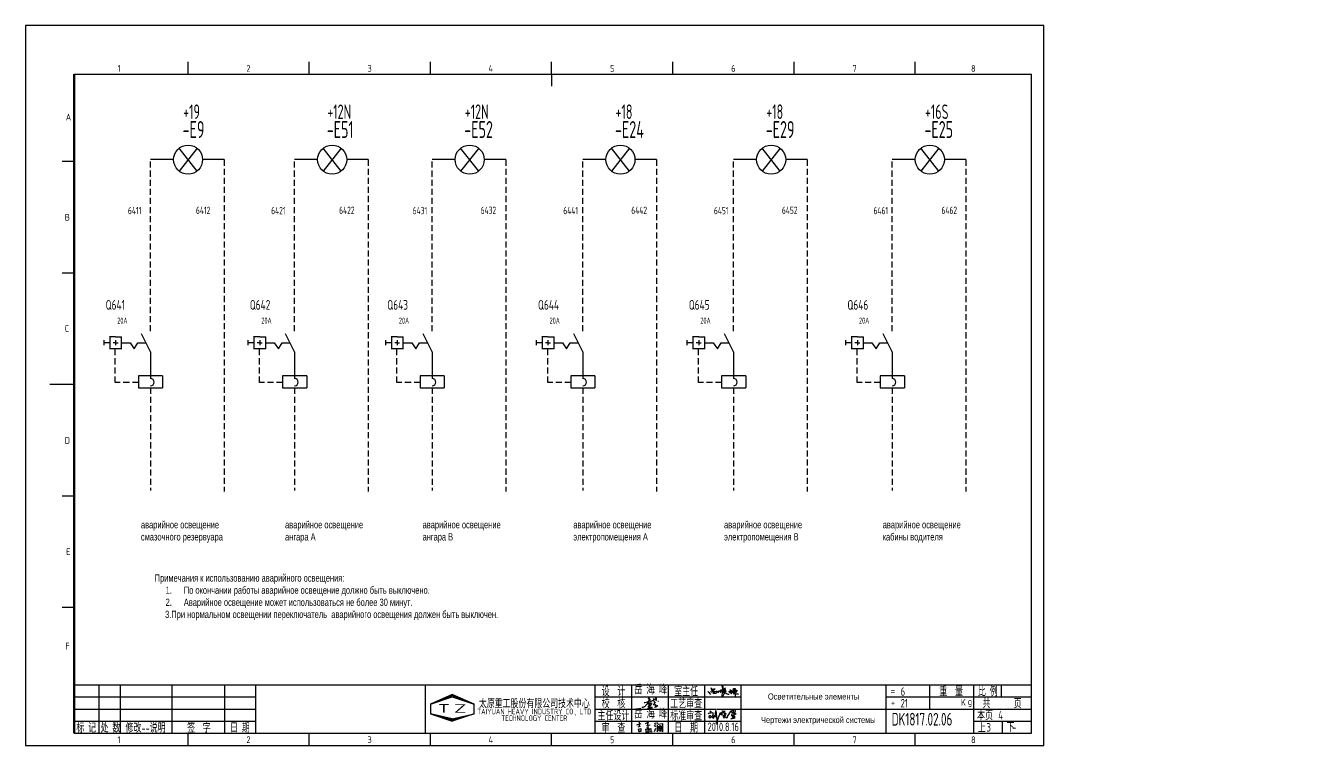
# Model space of a CAD drawing. Header units: millimetres. Extents: x -1988 to 7027, y -1849 to 2867.
# Drawn here: x 1784 to 2313, y 395 to 692 of the extents above; entities that cross this region are included whole.
import ezdxf
from ezdxf.enums import TextEntityAlignment as Align

# ---------------------------------------------------------------- set-up
doc = ezdxf.new("R2010")
doc.units = ezdxf.units.MM
doc.header["$LTSCALE"] = 10
doc.linetypes.add('DASHED2', pattern=[0.375, 0.25, -0.125])
doc.linetypes.add('HIDDEN', pattern=[0.375, 0.25, -0.125])
for name, color, linetype in [('01', 7, 'Continuous'), ('11', 3, 'Continuous'), ('CONTINUOUS', 7, 'Continuous'), ('DASHED', 7, 'HIDDEN')]:
    doc.layers.add(name, color=color, linetype=linetype)
doc.styles.add('ROMAN', font='ROMANC.shx', dxfattribs={"width": 0.7, "height": 0.7})
doc.styles.add('ROMANS', font='romans', dxfattribs={"width": 0.67, "bigfont": 'hzlib'})
doc.styles.get("Standard").update_dxf_attribs({"font": 'isocp', "width": 0.707, "bigfont": 'intecad.shx'})

# ---------------------------------------------------------------- blocks, each defined once
blk = doc.blocks.new('A$C5BE500A0')
for p, q in [((0, 24.1), (1.5, 23.9)), ((1.5, 23.9), (12.6, 10.8)), ((11.6, 21), (13.8, 22.8)), ((13.8, 22.8), (17.9, 23.5)), ((15.3, 41.2), (22.2, 26.1)), ((15.3, 40.1), (15.3, 41.2)), ((15.4, 37.7), (15.3, 40.1)), ((15.4, 32.4), (21, 34.6)), ((15.5, 31.8), (15.4, 32.4)), ((19.1, 30.1), (15.5, 31.8)), ((17.9, 23.5), (26, 24.9)), ((22.2, 26.1), (19.1, 30.1)), ((21, 34.6), (24.5, 35.1)), ((22.6, 18.1), (23.6, 19.3)), ((23.7, 17.3), (22.6, 18.1)), ((23.3, 27.9), (23.1, 27.8)), ((25.3, 29.5), (23.3, 27.9)), ((23.6, 19.3), (25.8, 19.9)), ((24.5, 35.1), (28.2, 35.6)), ((26.1, 16.2), (24.9, 15)), ((26.8, 30.7), (25.3, 29.5)), ((25.8, 19.9), (29.2, 20.8)), ((26, 24.9), (36.8, 26.1)), ((28.4, 20), (26.1, 16.2)), ((29.4, 34), (26.8, 30.7)), ((28.2, 35.6), (30.2, 36.8)), ((29.4, 15.2), (28.2, 15.7)), ((29.5, 22.1), (28.4, 20)), ((29.2, 20.8), (33, 21.4)), ((30.2, 38), (29.4, 34)), ((32.4, 15.1), (29.4, 15.2)), ((30.2, 22.7), (29.5, 22.1)), ((30.2, 36.8), (30.2, 38)), ((31.6, 22.6), (30.2, 22.7)), ((32.8, 22.1), (31.6, 22.6)), ((35, 16.2), (32.4, 15.1)), ((33, 21.4), (32.8, 22.1)), ((37.6, 17.7), (35, 16.2)), ((36.8, 26.1), (40.9, 26)), ((39.7, 20.3), (37.6, 17.7)), ((40.8, 21.6), (39.7, 20.3)), ((40.2, 22.8), (44.3, 25.4)), ((41.7, 24.4), (40.8, 21.6)), ((40.9, 26), (41.7, 24.4)), ((44.3, 25.4), (50.6, 27.7)), ((44.7, 18.7), (49.1, 22.6)), ((49.1, 22.6), (54.4, 27.2)), ((50.6, 27.7), (56.2, 29.3)), ((54.4, 27.2), (59.1, 30.4)), ((56.8, 20.6), (55.9, 19.6)), ((56.2, 29.3), (60.8, 29.6)), ((56.7, 31.7), (57.4, 29.6)), ((57.6, 25), (56.8, 20.6)), ((57.4, 29.6), (57.6, 25)), ((59.1, 30.4), (64.7, 33.7)), ((60.8, 29.6), (62.2, 29.2)), ((66.6, 21), (62.5, 20.6)), ((62.5, 20.6), (75.7, 18.4)), ((64.5, 17.9), (63.3, 8.5)), ((63.3, 8.5), (63.5, 0.1)), ((63.5, 0.1), (64.3, 0)), ((64.3, 0), (67.5, 2.5)), ((64.4, 48.9), (64.5, 51.6)), ((65.3, 44.3), (64.4, 48.9)), ((64.5, 51.6), (65.9, 52.2)), ((67.1, 48.5), (64.5, 17.9)), ((64.7, 33.7), (72, 37.3)), ((67.5, 39.5), (65.3, 44.3)), ((65.9, 52.2), (66.5, 51.5)), ((66.5, 51.5), (67.1, 48.5)), ((69.8, 21.4), (66.6, 21)), ((70.3, 36.3), (67.5, 39.5)), ((67.5, 2.5), (73.8, 13.7)), ((68.3, 28.6), (72.6, 29.4)), ((69.3, 29), (68.3, 28.6)), ((72, 30.5), (69.3, 29)), ((69.9, 34.1), (69.7, 33.3)), ((69.7, 33.3), (71.9, 33.6)), ((76.7, 24.1), (69.8, 21.4)), ((74.6, 36.5), (69.9, 34.1)), ((73.8, 32.8), (70.3, 36.3)), ((71.9, 33.6), (75.3, 34.2)), ((72, 37.3), (77.8, 39)), ((74.8, 31.8), (72, 30.5)), ((72.6, 29.4), (78.2, 30.4)), ((77.7, 30.8), (73.8, 32.8)), ((73.8, 13.7), (77.7, 20)), ((79.7, 39.2), (74.6, 36.5)), ((76.7, 32.6), (74.8, 31.8)), ((75.3, 34.2), (77, 34.5)), ((75.7, 18.4), (81.9, 16.6)), ((77.7, 33.5), (76.7, 32.6)), ((79.9, 25.4), (76.7, 24.1)), ((77, 34.5), (78, 34.1)), ((78, 34.1), (77.7, 33.5)), ((80.1, 30.5), (77.7, 30.8)), ((77.7, 20), (81.2, 25.6)), ((77.8, 39), (79.7, 39.2)), ((78.2, 30.4), (80.1, 30.5)), ((82.1, 26.9), (79.9, 25.4)), ((81.2, 25.6), (82.1, 26.9)), ((81.9, 16.6), (87.3, 14.8)), ((87.3, 14.8), (91.3, 12.9)), ((91.3, 12.9), (94.8, 12.6)), ((94.5, 25.2), (94.9, 23.9)), ((94.8, 12.6), (95.8, 12.8)), ((94.9, 23.9), (95.3, 23)), ((95.3, 23), (95.8, 22.8)), ((95.8, 22.8), (97, 23.3)), ((97, 23.3), (97.8, 25.3)), ((98.5, 23.8), (97.4, 25.9)), ((97.8, 25.3), (100.8, 27)), ((101.1, 23.3), (98.5, 23.8)), ((99, 31.4), (100.1, 32)), ((100.7, 21.1), (99.2, 17.4)), ((99.2, 17.4), (101.9, 20.9)), ((100.1, 32), (101.1, 31.6)), ((102.1, 27.7), (100.7, 21.1)), ((100.8, 27), (103.5, 26.5)), ((101.1, 31.6), (102.1, 30.6)), ((103.3, 23.7), (101.1, 23.3)), ((101.9, 20.9), (103.1, 21.8)), ((102.1, 30.6), (102.1, 27.7)), ((103.1, 21.8), (103.7, 20.1)), ((104.7, 23.9), (103.3, 23.7)), ((103.5, 26.5), (104.5, 25.2)), ((103.7, 20.1), (103.9, 18.5)), ((103.9, 18.5), (105, 16.1)), ((104.2, 28.7), (108.3, 26.3)), ((104.5, 25.2), (104.7, 23.9)), ((105, 16.1), (106.4, 15.7)), ((106.4, 15.7), (107.7, 17.3)), ((107.7, 17.3), (110.9, 22.6)), ((108.3, 26.3), (115.7, 20.2)), ((110.9, 22.6), (113.3, 30.9)), ((111.7, 21.6), (125.7, 23.5)), ((115.4, 22.1), (111.7, 21.6)), ((112.9, 30.9), (112.3, 30.9)), ((117.4, 32.7), (112.9, 30.9)), ((112.9, 26.9), (127.4, 26.5)), ((124.7, 26.6), (112.9, 26.9)), ((113.3, 30.9), (114.4, 35)), ((113.4, 15.2), (124.8, 14.7)), ((114.4, 35), (115.4, 38.4)), ((115.4, 38.4), (118.1, 38.8)), ((122.5, 23.3), (115.4, 22.1)), ((115.7, 20.2), (118.5, 18.9)), ((116.7, 30.8), (120.9, 31.8)), ((122.1, 34.8), (117.4, 32.7)), ((118.1, 38.8), (123.3, 38.3)), ((118.5, 18.9), (120.8, 19.6)), ((120.8, 19.6), (121.1, 20.7)), ((120.9, 31.8), (124.1, 32)), ((121.7, 31.5), (122.2, 1.9)), ((123, 28.1), (121.7, 31.5)), ((124.7, 36.8), (122.1, 34.8)), ((126.4, 24.6), (122.5, 23.3)), ((128.2, 25.5), (123, 28.1)), ((123.3, 38.3), (124.7, 36.8)), ((124.1, 32), (129.1, 31.3)), ((128.1, 26.7), (124.7, 26.6)), ((124.8, 14.7), (132, 14.1)), ((125.7, 23.5), (130.1, 23.8)), ((127.4, 26.5), (126.4, 24.6)), ((130.2, 28.3), (128.1, 26.7)), ((130.5, 24.3), (128.2, 25.5)), ((129.1, 31.3), (130.7, 30.3)), ((130.1, 23.8), (130.5, 24.3)), ((130.7, 30.3), (130.2, 28.3)), ((132, 14.1), (137.3, 13.6))]:
    blk.add_line(p, q)
blk = doc.blocks.new('lf')
for points in [[(409.4, 317.6), (411.9, 317.6), (420.7, 320.5), (429.4, 326.1), (429, 328.4), (426.7, 330.1), (424.2, 331.3), (423.4, 332.6), (424.4, 333.4), (425, 330.7), (425, 327.4), (425, 324.7), (424.8, 321.8), (424.8, 320.3), (424.8, 318.7), (425, 314.7), (425, 313), (424.8, 313)], [(432.1, 320.3), (430.6, 321.6), (450.9, 331.7), (450.9, 332.2)], [(439.5, 330.9), (440, 324.5), (442, 320.7)], [(446.2, 333.8), (448.1, 330.5), (448.1, 326.7), (446.6, 323.8)], [(421.5, 320.1), (421.3, 317.6), (420, 315.1), (418.6, 312.6), (416.7, 310.5), (414.9, 308.5), (411.9, 305.6), (410.1, 304.1), (408, 302.6), (406.1, 302), (403.6, 302.6), (403.6, 303.5), (403.9, 303.5)], [(421.3, 316.2), (424.8, 315.9), (427.1, 316), (429.8, 316), (434.8, 316.8), (436, 316.8)], [(421.9, 314.1), (423.8, 314.1), (425.4, 313.7), (426, 313), (426.9, 312), (427.1, 312), (426.5, 310.5), (426.1, 309.5), (424.2, 306.6), (423.1, 305.4), (422.1, 304.5), (423.2, 303.3), (427.3, 303.1), (429.8, 303.1), (432.3, 302.9), (435.4, 302.7), (433.1, 299.9), (424.6, 299.5), (424, 300.4), (425.6, 303.3), (434.3, 313.5)], [(441.8, 320.7), (443.7, 320.1), (444.9, 317.6), (443.1, 315.5), (439.7, 311.8), (439.8, 310.6), (445.4, 311.2), (447, 310.3), (445.6, 307.4), (453.6, 308), (450.3, 304.7), (447, 303.3), (443.7, 303.1), (442.9, 303.7)], [(453.4, 322.4), (454.9, 322.2), (455.7, 321.8), (456.1, 321.6), (456.3, 321.4)]]:
    blk.add_lwpolyline(points)

msp = doc.modelspace()

# ---------------------------------------------------------------- linework, layer by layer
at = {"color": 3}
for p, q in [((1845.12, 637.11), (1835.61, 637.11)), ((1866, 637.11), (1857.12, 637.11)), ((1904.57, 637.11), (1895.07, 637.11)), ((1925.46, 637.11), (1916.57, 637.11)), ((1961.3, 637.11), (1951.8, 637.11)), ((1982.19, 637.11), (1973.3, 637.11)), ((2023.49, 637.11), (2013.98, 637.11)), ((2044.37, 637.11), (2035.49, 637.11)), ((2085.67, 637.11), (2076.16, 637.11)), ((2106.55, 637.11), (2097.67, 637.11)), ((2151.13, 637.11), (2141.62, 637.11)), ((2172.01, 637.11), (2163.13, 637.11))]:
    msp.add_line(p, q, dxfattribs=at)
at = {"color": 3, "linetype": 'DASHED2'}
for p, q in [((1835.61, 566.31), (1835.61, 637.11)), ((1866, 637.11), (1866, 500.15)), ((1895.07, 566.31), (1895.07, 637.11)), ((1925.46, 637.11), (1925.46, 500.15)), ((1951.8, 566.31), (1951.8, 637.11)), ((1982.19, 637.11), (1982.19, 500.15)), ((2013.98, 566.31), (2013.98, 637.11)), ((2044.37, 637.11), (2044.37, 500.15)), ((2076.16, 566.31), (2076.16, 637.11)), ((2106.55, 637.11), (2106.55, 500.15)), ((2141.62, 566.31), (2141.62, 637.11)), ((2172.01, 637.11), (2172.01, 500.15)), ((1835.61, 542.96), (1835.61, 500.54)), ((1895.07, 542.96), (1895.07, 500.54)), ((1951.8, 542.96), (1951.8, 500.54)), ((2013.98, 542.96), (2013.98, 500.54)), ((2076.16, 542.96), (2076.16, 500.54)), ((2141.62, 542.96), (2141.62, 500.54))]:
    msp.add_line(p, q, dxfattribs=at)
for p, q in [((2079.11, 410.41), (2139.11, 410.41)), ((2036.24, 403.84), (2038.05, 404.49)), ((2036.76, 403.07), (2037.79, 403.33)), ((2036.76, 402.29), (2037.02, 400.87)), ((2036.89, 402.16), (2037.92, 402.42)), ((2037.02, 403.33), (2037.02, 403.33)), ((2037.25, 405.02), (2037.25, 403.21)), ((2037.92, 402.42), (2037.92, 401.12)), ((2039.8, 404.44), (2040.96, 404.96)), ((2039.8, 404.44), (2039.8, 404.44)), ((2039.87, 402.16), (2040.13, 400.87)), ((2040, 402.16), (2042.07, 402.42)), ((2040.18, 403.67), (2041.74, 403.93)), ((2040.96, 402.37), (2040.44, 402.63)), ((2040.96, 404.96), (2040.7, 404.19)), ((2040.7, 404.19), (2040.7, 403.93)), ((2040.7, 403.93), (2040.96, 402.37)), ((2040.77, 402.16), (2040.77, 401.12)), ((2041.29, 402.29), (2041.29, 401.51)), ((2042.07, 402.42), (2042.07, 401)), ((2043.38, 403.73), (2043.92, 403)), ((2043.56, 404.67), (2043.92, 404.03)), ((2043.56, 401.19), (2044.08, 402.52)), ((2044.38, 404.88), (2044.74, 404.25)), ((2044.62, 403.94), (2044.62, 400.94)), ((2044.93, 402.79), (2044.96, 402.09)), ((2046.63, 403), (2044.96, 402.67)), ((2044.96, 402.09), (2046.75, 402.4)), ((2044.99, 403.16), (2046.41, 403.46)), ((2045.08, 404.09), (2046.78, 404.46)), ((2045.38, 402.49), (2045.56, 402.34)), ((2045.78, 403.79), (2045.87, 401.19)), ((2046.2, 402.67), (2046.02, 402.34)), ((2046.19, 401.92), (2046.53, 401.58)), ((2046.75, 402.4), (2046.63, 403)), ((2046.78, 404.46), (2046.81, 404.46)), ((2046.81, 404.46), (2046.81, 401)), ((2037.92, 401.12), (2036.89, 401.12)), ((2039.81, 400.82), (2042.57, 401.18)), ((2045.51, 401.75), (2045.17, 401.24)), ((2046.81, 401), (2046.53, 401.31))]:
    msp.add_line(p, q)
at = {"color": 3}
for centre in [(1851.12, 637.11), (1910.57, 637.11), (1967.3, 637.11), (2029.49, 637.11), (2091.67, 637.11), (2157.13, 637.11)]:
    msp.add_circle(centre, 6, dxfattribs=at)
at = {"layer": 'CONTINUOUS', "color": 3}
for p, q in [((2204.11, 692.41), (1784.11, 692.41)), ((1784.11, 692.41), (1784.11, 395.41)), ((2204.11, 395.41), (2204.11, 692.41)), ((1854.86, 632.42), (1847.38, 641.81)), ((1854.86, 641.81), (1847.38, 632.42)), ((1914.31, 632.42), (1906.83, 641.81)), ((1914.31, 641.81), (1906.83, 632.42)), ((1971.04, 632.42), (1963.56, 641.81)), ((1971.04, 641.81), (1963.56, 632.42)), ((2033.23, 632.42), (2025.75, 641.81)), ((2033.23, 641.81), (2025.75, 632.42)), ((2095.41, 632.42), (2087.93, 641.81)), ((2095.41, 641.81), (2087.93, 632.42)), ((2160.87, 632.42), (2153.39, 641.81)), ((2160.87, 641.81), (2153.39, 632.42)), ((1784.11, 395.41), (2204.11, 395.41))]:
    msp.add_line(p, q, dxfattribs=at)
at = {"layer": 'CONTINUOUS', "linetype": 'Continuous'}
for p, q in [((1851.11, 672.41), (1851.11, 677.41)), ((1901.11, 672.41), (1901.11, 677.41)), ((1951.11, 672.41), (1951.11, 677.41)), ((2051.11, 672.41), (2051.11, 677.41)), ((2101.11, 672.41), (2101.11, 677.41)), ((2151.11, 672.41), (2151.11, 677.41)), ((1799.11, 636.41), (1804.11, 636.41)), ((1799.11, 590.41), (1804.11, 590.41)), ((1794.11, 544.41), (1804.11, 544.41)), ((1799.11, 498.41), (1804.11, 498.41)), ((1799.11, 452.41), (1804.11, 452.41)), ((1804.11, 420.41), (2199.11, 420.41)), ((1814.39, 400.41), (1814.39, 420.41)), ((1823.21, 400.41), (1823.21, 420.41)), ((1844.45, 420.41), (1844.45, 400.41)), ((1866.11, 420.41), (1866.11, 400.41)), ((1879.11, 400.41), (1879.11, 420.41)), ((1949.11, 400.41), (1949.11, 420.41)), ((2019.11, 400.41), (2019.11, 420.41)), ((2034.11, 420.41), (2034.11, 400.41)), ((2049.11, 420.41), (2049.11, 400.41)), ((2064.11, 420.41), (2064.11, 400.41)), ((2079.11, 420.41), (2079.11, 400.41)), ((2139.11, 400.41), (2139.11, 420.41)), ((2157, 420.41), (2157, 410.41)), ((2175.11, 420.41), (2175.11, 400.41)), ((1804.11, 415.41), (1879.11, 415.41)), ((1960.11, 416.41), (1951.11, 412.41)), ((1960.11, 415.91), (1951.11, 412.41)), ((1951.11, 412.41), (1960.11, 415.41)), ((1969.11, 412.41), (1960.11, 416.41)), ((1969.11, 412.41), (1960.11, 415.91)), ((1960.11, 415.41), (1969.11, 412.41)), ((2019.11, 415.41), (2069.11, 415.41)), ((2069.11, 415.41), (2079.11, 415.41)), ((2069.11, 415.41), (2079.11, 415.41)), ((2139.11, 415.41), (2199.11, 415.41)), ((1804.11, 410.41), (1879.11, 410.41)), ((1951.11, 412.41), (1951.11, 408.41)), ((1951.11, 408.41), (1960.11, 405.41)), ((1960.11, 406.41), (1951.11, 408.41)), ((1951.11, 408.41), (1960.11, 405.91)), ((1960.11, 405.91), (1969.11, 408.41)), ((1969.11, 408.41), (1960.11, 405.41)), ((1960.11, 406.41), (1969.11, 408.41)), ((1969.11, 408.41), (1969.11, 412.41)), ((2019.11, 410.41), (2069.11, 410.41)), ((2069.43, 410.41), (2079.11, 410.41)), ((2139.11, 410.41), (2199.11, 410.41)), ((1804.11, 405.41), (1879.11, 405.41)), ((1960.11, 405.41), (1960.11, 406.41)), ((1960.11, 405.41), (1960.11, 406.41)), ((2019.11, 405.41), (2069.11, 405.41)), ((2069.11, 405.41), (2079.11, 405.41)), ((2175.11, 405.41), (2199.11, 405.41)), ((1851.11, 395.41), (1851.11, 400.41)), ((1901.11, 395.41), (1901.11, 400.41)), ((1951.11, 395.41), (1951.11, 400.41)), ((2051.11, 395.41), (2051.11, 400.41)), ((2101.11, 395.41), (2101.11, 400.41)), ((2151.11, 395.41), (2151.11, 400.41))]:
    msp.add_line(p, q, dxfattribs=at)
at = {"layer": 'CONTINUOUS'}
for p, q in [((2001.11, 672.41), (2001.11, 677.41)), ((1804.11, 672.41), (2199.11, 672.41)), ((2001.11, 672.41), (2001.11, 667.41)), ((2199.11, 400.41), (2199.11, 672.41)), ((1816.32, 562.55), (1816.32, 560.55)), ((1818.83, 561.55), (1816.33, 561.55)), ((1821.22, 564.05), (1818.72, 564.05)), ((1818.83, 564.05), (1818.83, 559.05)), ((1821.22, 561.55), (1820.22, 561.55)), ((1821.22, 564.05), (1823.72, 564.05)), ((1821.22, 562.55), (1821.22, 560.55)), ((1821.22, 561.55), (1822.22, 561.55)), ((1823.72, 559.05), (1823.72, 564.05)), ((1823.72, 561.55), (1827.25, 561.55)), ((1827.25, 561.55), (1828.92, 559)), ((1828.92, 559), (1830.43, 561.52)), ((1830.43, 561.52), (1833.74, 561.52)), ((1835.61, 557.77), (1831.86, 565.27)), ((1875.78, 562.55), (1875.78, 560.55)), ((1878.29, 561.55), (1875.79, 561.55)), ((1880.68, 564.05), (1878.18, 564.05)), ((1878.29, 564.05), (1878.29, 559.05)), ((1880.68, 561.55), (1879.68, 561.55)), ((1880.68, 564.05), (1883.18, 564.05)), ((1880.68, 562.55), (1880.68, 560.55)), ((1880.68, 561.55), (1881.68, 561.55)), ((1883.18, 559.05), (1883.18, 564.05)), ((1883.18, 561.55), (1886.7, 561.55)), ((1886.7, 561.55), (1888.38, 559)), ((1888.38, 559), (1889.89, 561.52)), ((1889.89, 561.52), (1893.19, 561.52)), ((1895.07, 557.77), (1891.32, 565.27)), ((1932.51, 562.55), (1932.51, 560.55)), ((1935.02, 561.55), (1932.52, 561.55)), ((1937.41, 564.05), (1934.91, 564.05)), ((1935.02, 564.05), (1935.02, 559.05)), ((1937.41, 561.55), (1936.41, 561.55)), ((1937.41, 564.05), (1939.91, 564.05)), ((1937.41, 562.55), (1937.41, 560.55)), ((1937.41, 561.55), (1938.41, 561.55)), ((1939.91, 559.05), (1939.91, 564.05)), ((1939.91, 561.55), (1943.43, 561.55)), ((1943.43, 561.55), (1945.11, 559)), ((1945.11, 559), (1946.62, 561.52)), ((1946.62, 561.52), (1949.92, 561.52)), ((1951.8, 557.77), (1948.05, 565.27)), ((1994.69, 562.55), (1994.69, 560.55)), ((1997.2, 561.55), (1994.7, 561.55)), ((1999.59, 564.05), (1997.09, 564.05)), ((1997.2, 564.05), (1997.2, 559.05)), ((1999.59, 561.55), (1998.59, 561.55)), ((1999.59, 564.05), (2002.09, 564.05)), ((1999.59, 562.55), (1999.59, 560.55)), ((1999.59, 561.55), (2000.59, 561.55)), ((2002.09, 559.05), (2002.09, 564.05)), ((2002.09, 561.55), (2005.62, 561.55)), ((2005.62, 561.55), (2007.29, 559)), ((2007.29, 559), (2008.8, 561.52)), ((2008.8, 561.52), (2012.1, 561.52)), ((2013.98, 557.77), (2010.23, 565.27)), ((2056.87, 562.55), (2056.87, 560.55)), ((2059.38, 561.55), (2056.88, 561.55)), ((2061.77, 564.05), (2059.27, 564.05)), ((2059.38, 564.05), (2059.38, 559.05)), ((2061.77, 561.55), (2060.77, 561.55)), ((2061.77, 564.05), (2064.27, 564.05)), ((2061.77, 562.55), (2061.77, 560.55)), ((2061.77, 561.55), (2062.77, 561.55)), ((2064.27, 559.05), (2064.27, 564.05)), ((2064.27, 561.55), (2067.8, 561.55)), ((2067.8, 561.55), (2069.48, 559)), ((2069.48, 559), (2070.99, 561.52)), ((2070.99, 561.52), (2074.29, 561.52)), ((2076.16, 557.77), (2072.41, 565.27)), ((2122.33, 562.55), (2122.33, 560.55)), ((2124.84, 561.55), (2122.34, 561.55)), ((2127.23, 564.05), (2124.73, 564.05)), ((2124.84, 564.05), (2124.84, 559.05)), ((2127.23, 561.55), (2126.23, 561.55)), ((2127.23, 564.05), (2129.73, 564.05)), ((2127.23, 562.55), (2127.23, 560.55)), ((2127.23, 561.55), (2128.23, 561.55)), ((2129.73, 559.05), (2129.73, 564.05)), ((2129.73, 561.55), (2133.26, 561.55)), ((2133.26, 561.55), (2134.93, 559)), ((2134.93, 559), (2136.44, 561.52)), ((2136.44, 561.52), (2139.74, 561.52)), ((2141.62, 557.77), (2137.87, 565.27)), ((1823.75, 559.05), (1818.72, 559.05)), ((1835.61, 557.77), (1835.61, 547.77)), ((1883.2, 559.05), (1878.18, 559.05)), ((1895.07, 557.77), (1895.07, 547.77)), ((1939.93, 559.05), (1934.91, 559.05)), ((1951.8, 557.77), (1951.8, 547.77)), ((2002.12, 559.05), (1997.09, 559.05)), ((2013.98, 557.77), (2013.98, 547.77)), ((2064.3, 559.05), (2059.27, 559.05)), ((2076.16, 557.77), (2076.16, 547.77)), ((2129.76, 559.05), (2124.73, 559.05)), ((2141.62, 557.77), (2141.62, 547.77)), ((1830.61, 547.96), (1830.61, 542.96)), ((1840.61, 547.96), (1830.61, 547.96)), ((1835.61, 548.8), (1835.61, 546.8)), ((1840.61, 547.96), (1840.61, 542.96)), ((1890.07, 547.96), (1890.07, 542.96)), ((1900.07, 547.96), (1890.07, 547.96)), ((1895.07, 548.8), (1895.07, 546.8)), ((1900.07, 547.96), (1900.07, 542.96)), ((1946.8, 547.96), (1946.8, 542.96)), ((1956.8, 547.96), (1946.8, 547.96)), ((1951.8, 548.8), (1951.8, 546.8)), ((1956.8, 547.96), (1956.8, 542.96)), ((2008.98, 547.96), (2008.98, 542.96)), ((2018.98, 547.96), (2008.98, 547.96)), ((2013.98, 548.8), (2013.98, 546.8)), ((2018.98, 547.96), (2018.98, 542.96)), ((2071.16, 547.96), (2071.16, 542.96)), ((2081.16, 547.96), (2071.16, 547.96)), ((2076.16, 548.8), (2076.16, 546.8)), ((2081.16, 547.96), (2081.16, 542.96)), ((2136.62, 547.96), (2136.62, 542.96)), ((2146.62, 547.96), (2136.62, 547.96)), ((2141.62, 548.8), (2141.62, 546.8)), ((2146.62, 547.96), (2146.62, 542.96)), ((1830.61, 542.96), (1840.61, 542.96)), ((1890.07, 542.96), (1900.07, 542.96)), ((1946.8, 542.96), (1956.8, 542.96)), ((2008.98, 542.96), (2018.98, 542.96)), ((2071.16, 542.96), (2081.16, 542.96)), ((2136.62, 542.96), (2146.62, 542.96)), ((2186.61, 420.41), (2186.61, 415.41)), ((2065.77, 408.43), (2066.02, 408.63)), ((2065.77, 408.43), (2066.02, 408.63)), ((2065.77, 408.43), (2066.02, 408.63)), ((2065.77, 408.43), (2066.02, 408.63)), ((2066.02, 408.63), (2066.38, 408.79)), ((2066.02, 408.63), (2066.38, 408.79)), ((2066.02, 408.63), (2066.38, 408.79)), ((2066.02, 408.63), (2066.38, 408.79)), ((2066.13, 407.21), (2066.23, 407.56)), ((2066.13, 407.21), (2066.23, 407.56)), ((2066.13, 407.21), (2066.23, 407.56)), ((2066.13, 407.21), (2066.23, 407.56)), ((2066.13, 406.9), (2066.13, 407.21)), ((2066.13, 406.9), (2066.13, 407.21)), ((2066.13, 406.9), (2066.13, 407.21)), ((2066.13, 406.9), (2066.13, 407.21)), ((2066.23, 407.56), (2066.28, 407.72)), ((2066.23, 407.56), (2066.28, 407.72)), ((2066.23, 407.56), (2066.28, 407.72)), ((2066.23, 407.56), (2066.28, 407.72)), ((2066.28, 407.72), (2066.48, 407.67)), ((2066.28, 407.72), (2066.48, 407.67)), ((2066.28, 407.72), (2066.48, 407.67)), ((2066.28, 407.72), (2066.48, 407.67)), ((2066.38, 408.79), (2066.74, 408.89)), ((2066.38, 408.79), (2066.74, 408.89)), ((2066.38, 408.79), (2066.74, 408.89)), ((2066.38, 408.79), (2066.74, 408.89)), ((2067.04, 407.21), (2066.38, 406.65)), ((2067.04, 407.21), (2066.38, 406.65)), ((2067.04, 407.21), (2066.38, 406.65)), ((2067.04, 407.21), (2066.38, 406.65)), ((2066.43, 409.6), (2066.79, 409.4)), ((2066.43, 409.6), (2066.79, 409.4)), ((2066.43, 409.6), (2066.79, 409.4)), ((2066.43, 409.6), (2066.79, 409.4)), ((2066.48, 407.67), (2066.84, 407.51)), ((2066.48, 407.67), (2066.84, 407.51)), ((2066.48, 407.67), (2066.84, 407.51)), ((2066.48, 407.67), (2066.84, 407.51)), ((2066.74, 408.89), (2067.25, 408.94)), ((2066.74, 408.89), (2067.25, 408.94)), ((2066.74, 408.89), (2067.25, 408.94)), ((2066.74, 408.89), (2067.25, 408.94)), ((2066.79, 409.4), (2066.84, 409.25)), ((2066.79, 409.4), (2066.84, 409.25)), ((2066.79, 409.4), (2066.84, 409.25)), ((2066.79, 409.4), (2066.84, 409.25)), ((2066.84, 409.25), (2066.84, 408.94)), ((2066.84, 409.25), (2066.84, 408.94)), ((2066.84, 409.25), (2066.84, 408.94)), ((2066.84, 409.25), (2066.84, 408.94)), ((2066.84, 407.51), (2067.2, 407.16)), ((2066.84, 407.51), (2067.2, 407.16)), ((2066.84, 407.51), (2067.2, 407.16)), ((2066.84, 407.51), (2067.2, 407.16)), ((2067.35, 407.46), (2067.04, 407.21)), ((2067.35, 407.46), (2067.04, 407.21)), ((2067.35, 407.46), (2067.04, 407.21)), ((2067.35, 407.46), (2067.04, 407.21)), ((2067.2, 407.16), (2067.5, 406.9)), ((2067.2, 407.16), (2067.5, 406.9)), ((2067.2, 407.16), (2067.5, 406.9)), ((2067.2, 407.16), (2067.5, 406.9)), ((2067.25, 408.94), (2067.66, 408.84)), ((2067.25, 408.94), (2067.66, 408.84)), ((2067.25, 408.94), (2067.66, 408.84)), ((2067.25, 408.94), (2067.66, 408.84)), ((2067.55, 407.87), (2067.35, 407.46)), ((2067.55, 407.87), (2067.35, 407.46)), ((2067.55, 407.87), (2067.35, 407.46)), ((2067.55, 407.87), (2067.35, 407.46)), ((2067.66, 408.23), (2067.55, 407.87)), ((2067.66, 408.23), (2067.55, 407.87)), ((2067.66, 408.23), (2067.55, 407.87)), ((2067.66, 408.23), (2067.55, 407.87)), ((2067.66, 408.84), (2067.66, 408.63)), ((2067.66, 408.84), (2067.66, 408.63)), ((2067.66, 408.84), (2067.66, 408.63)), ((2067.66, 408.84), (2067.66, 408.63)), ((2067.66, 408.63), (2067.66, 408.23)), ((2067.66, 408.63), (2067.66, 408.23)), ((2067.66, 408.63), (2067.66, 408.23)), ((2067.66, 408.63), (2067.66, 408.23)), ((2067.96, 407.31), (2068.12, 407.56)), ((2067.96, 407.31), (2068.12, 407.56)), ((2067.96, 407.31), (2068.12, 407.56)), ((2067.96, 407.31), (2068.12, 407.56)), ((2067.96, 406.7), (2067.96, 407.31)), ((2067.96, 406.7), (2067.96, 407.31)), ((2067.96, 406.7), (2067.96, 407.31)), ((2067.96, 406.7), (2067.96, 407.31)), ((2068.12, 407.56), (2068.32, 407.77)), ((2068.12, 407.56), (2068.32, 407.77)), ((2068.12, 407.56), (2068.32, 407.77)), ((2068.12, 407.56), (2068.32, 407.77)), ((2068.32, 407.77), (2068.37, 407.67)), ((2068.32, 407.77), (2068.37, 407.67)), ((2068.32, 407.77), (2068.37, 407.67)), ((2068.32, 407.77), (2068.37, 407.67)), ((2068.37, 407.67), (2068.52, 407.31)), ((2068.37, 407.67), (2068.52, 407.31)), ((2068.37, 407.67), (2068.52, 407.31)), ((2068.37, 407.67), (2068.52, 407.31)), ((2068.52, 407.31), (2068.52, 407.21)), ((2068.52, 407.31), (2068.52, 407.21)), ((2068.52, 407.31), (2068.52, 407.21)), ((2068.52, 407.31), (2068.52, 407.21)), ((2068.52, 407.21), (2068.58, 407.11)), ((2068.52, 407.21), (2068.58, 407.11)), ((2068.52, 407.21), (2068.58, 407.11)), ((2068.52, 407.21), (2068.58, 407.11)), ((2068.58, 407.11), (2068.83, 409.76)), ((2068.58, 407.11), (2068.83, 409.76)), ((2068.58, 407.11), (2068.83, 409.76)), ((2068.58, 407.11), (2068.83, 409.76)), ((2068.83, 409.76), (2069.44, 404.56)), ((2068.83, 409.76), (2069.44, 404.56)), ((2068.83, 409.76), (2069.44, 404.56)), ((2068.83, 409.76), (2069.44, 404.56)), ((2068.98, 404.5), (2070.77, 408.92)), ((2068.98, 404.5), (2070.77, 408.92)), ((2068.98, 404.5), (2070.77, 408.92)), ((2068.98, 404.5), (2070.77, 408.92)), ((2070.82, 408.84), (2070.93, 408.37)), ((2070.82, 408.84), (2070.93, 408.37)), ((2070.82, 408.84), (2070.93, 408.37)), ((2070.82, 408.84), (2070.93, 408.37)), ((2070.93, 408.84), (2071.07, 408.95)), ((2070.93, 408.84), (2071.07, 408.95)), ((2070.93, 408.84), (2071.07, 408.95)), ((2070.93, 408.84), (2071.07, 408.95)), ((2071.04, 408.03), (2070.93, 408.84)), ((2071.04, 408.03), (2070.93, 408.84)), ((2071.04, 408.03), (2070.93, 408.84)), ((2071.04, 408.03), (2070.93, 408.84)), ((2070.93, 408.37), (2071.04, 408.03)), ((2070.93, 408.37), (2071.04, 408.03)), ((2070.93, 408.37), (2071.04, 408.03)), ((2070.93, 408.37), (2071.04, 408.03)), ((2071.07, 408.95), (2071.22, 408.95)), ((2071.07, 408.95), (2071.22, 408.95)), ((2071.07, 408.95), (2071.22, 408.95)), ((2071.07, 408.95), (2071.22, 408.95)), ((2071.15, 408.26), (2071.18, 408.51)), ((2071.15, 408.26), (2071.18, 408.51)), ((2071.15, 408.26), (2071.18, 408.51)), ((2071.15, 408.26), (2071.18, 408.51)), ((2071.18, 408), (2071.15, 408.26)), ((2071.18, 408), (2071.15, 408.26)), ((2071.18, 408), (2071.15, 408.26)), ((2071.18, 408), (2071.15, 408.26)), ((2071.18, 408.51), (2071.26, 408.7)), ((2071.18, 408.51), (2071.26, 408.7)), ((2071.18, 408.51), (2071.26, 408.7)), ((2071.18, 408.51), (2071.26, 408.7)), ((2071.29, 407.92), (2071.18, 408)), ((2071.29, 407.92), (2071.18, 408)), ((2071.29, 407.92), (2071.18, 408)), ((2071.29, 407.92), (2071.18, 408)), ((2071.22, 408.95), (2071.37, 408.62)), ((2071.22, 408.95), (2071.37, 408.62)), ((2071.22, 408.95), (2071.37, 408.62)), ((2071.22, 408.95), (2071.37, 408.62)), ((2071.26, 408.7), (2071.52, 408.88)), ((2071.26, 408.7), (2071.52, 408.88)), ((2071.26, 408.7), (2071.52, 408.88)), ((2071.26, 408.7), (2071.52, 408.88)), ((2071.37, 408.26), (2071.29, 407.92)), ((2071.37, 408.26), (2071.29, 407.92)), ((2071.37, 408.26), (2071.29, 407.92)), ((2071.37, 408.26), (2071.29, 407.92)), ((2071.37, 408.62), (2071.37, 408.26)), ((2071.37, 408.62), (2071.37, 408.26)), ((2071.37, 408.62), (2071.37, 408.26)), ((2071.37, 408.62), (2071.37, 408.26)), ((2071.48, 409.61), (2072.62, 408.33)), ((2071.66, 409.39), (2071.48, 409.61)), ((2071.48, 409.61), (2072.62, 408.33)), ((2071.66, 409.39), (2071.48, 409.61)), ((2071.48, 409.61), (2072.62, 408.33)), ((2071.66, 409.39), (2071.48, 409.61)), ((2071.48, 409.61), (2072.62, 408.33)), ((2071.66, 409.39), (2071.48, 409.61)), ((2071.52, 408.88), (2071.92, 409.06)), ((2071.52, 408.88), (2071.92, 409.06)), ((2071.52, 408.88), (2071.92, 409.06)), ((2071.52, 408.88), (2071.92, 409.06)), ((2072.76, 409.32), (2071.66, 409.39)), ((2072.76, 409.32), (2071.66, 409.39)), ((2072.76, 409.32), (2071.66, 409.39)), ((2072.76, 409.32), (2071.66, 409.39)), ((2071.99, 407.67), (2071.77, 407.45)), ((2071.99, 407.67), (2071.77, 407.45)), ((2071.99, 407.67), (2071.77, 407.45)), ((2071.99, 407.67), (2071.77, 407.45)), ((2071.77, 407.45), (2071.88, 407.48)), ((2071.77, 407.45), (2071.88, 407.48)), ((2071.77, 407.45), (2071.88, 407.48)), ((2071.77, 407.45), (2071.88, 407.48)), ((2071.88, 407.48), (2072.58, 407.7)), ((2071.88, 407.48), (2072.58, 407.7)), ((2071.88, 407.48), (2072.58, 407.7)), ((2071.88, 407.48), (2072.58, 407.7)), ((2071.92, 409.06), (2072.43, 409.21)), ((2071.92, 409.06), (2072.43, 409.21)), ((2071.92, 409.06), (2072.43, 409.21)), ((2071.92, 409.06), (2072.43, 409.21)), ((2071.96, 406.68), (2072.54, 407.37)), ((2071.96, 406.68), (2072.54, 407.37)), ((2071.96, 406.68), (2072.54, 407.37)), ((2071.96, 406.68), (2072.54, 407.37)), ((2072.4, 407.23), (2071.96, 406.68)), ((2072.4, 407.23), (2071.96, 406.68)), ((2072.4, 407.23), (2071.96, 406.68)), ((2072.4, 407.23), (2071.96, 406.68)), ((2072.29, 407.96), (2071.99, 407.67)), ((2072.29, 407.96), (2071.99, 407.67)), ((2072.29, 407.96), (2071.99, 407.67)), ((2072.29, 407.96), (2071.99, 407.67)), ((2072.73, 408.51), (2072.29, 407.96)), ((2072.73, 408.51), (2072.29, 407.96)), ((2072.73, 408.51), (2072.29, 407.96)), ((2072.73, 408.51), (2072.29, 407.96)), ((2072.76, 407.67), (2072.4, 407.23)), ((2072.76, 407.67), (2072.4, 407.23)), ((2072.76, 407.67), (2072.4, 407.23)), ((2072.76, 407.67), (2072.4, 407.23)), ((2072.43, 409.21), (2072.76, 409.32)), ((2072.43, 409.21), (2072.76, 409.32)), ((2072.43, 409.21), (2072.76, 409.32)), ((2072.43, 409.21), (2072.76, 409.32)), ((2072.54, 407.37), (2072.62, 407.37)), ((2072.54, 407.37), (2072.62, 407.37)), ((2072.54, 407.37), (2072.62, 407.37)), ((2072.54, 407.37), (2072.62, 407.37)), ((2072.58, 407.7), (2072.73, 407.67)), ((2072.58, 407.7), (2072.73, 407.67)), ((2072.58, 407.7), (2072.73, 407.67)), ((2072.58, 407.7), (2072.73, 407.67)), ((2072.62, 408.33), (2072.95, 408.07)), ((2072.62, 408.33), (2072.95, 408.07)), ((2072.62, 408.33), (2072.95, 408.07)), ((2072.62, 408.33), (2072.95, 408.07)), ((2072.62, 407.37), (2072.73, 407.12)), ((2072.62, 407.37), (2072.73, 407.12)), ((2072.62, 407.37), (2072.73, 407.12)), ((2072.62, 407.37), (2072.73, 407.12)), ((2072.98, 408.59), (2072.73, 408.51)), ((2072.98, 408.59), (2072.73, 408.51)), ((2072.98, 408.59), (2072.73, 408.51)), ((2072.98, 408.59), (2072.73, 408.51)), ((2072.73, 407.67), (2072.76, 407.67)), ((2072.73, 407.67), (2072.76, 407.67)), ((2072.73, 407.67), (2072.76, 407.67)), ((2072.73, 407.67), (2072.76, 407.67)), ((2072.95, 408.07), (2073.09, 408.33)), ((2072.95, 408.07), (2073.09, 408.33)), ((2072.95, 408.07), (2073.09, 408.33)), ((2072.95, 408.07), (2073.09, 408.33)), ((2073.09, 408.33), (2072.98, 408.59)), ((2073.09, 408.33), (2072.98, 408.59)), ((2073.09, 408.33), (2072.98, 408.59)), ((2073.09, 408.33), (2072.98, 408.59)), ((2073.64, 407.32), (2075.14, 409.7)), ((2073.64, 407.32), (2075.14, 409.7)), ((2073.64, 407.32), (2075.14, 409.7)), ((2073.64, 407.32), (2075.14, 409.7)), ((2073.7, 406.9), (2073.64, 407.32)), ((2073.7, 406.9), (2073.64, 407.32)), ((2073.7, 406.9), (2073.64, 407.32)), ((2073.7, 406.9), (2073.64, 407.32)), ((2075.13, 409.62), (2075.26, 409.2)), ((2075.13, 409.62), (2075.26, 409.2)), ((2075.13, 409.62), (2075.26, 409.2)), ((2075.13, 409.62), (2075.26, 409.2)), ((2075.23, 409.36), (2075.59, 409.79)), ((2075.23, 409.36), (2075.59, 409.79)), ((2075.23, 409.36), (2075.59, 409.79)), ((2075.23, 409.36), (2075.59, 409.79)), ((2075.42, 408.09), (2075.23, 407.8)), ((2075.42, 408.09), (2075.23, 407.8)), ((2075.42, 408.09), (2075.23, 407.8)), ((2075.42, 408.09), (2075.23, 407.8)), ((2075.23, 407.8), (2075.33, 407.73)), ((2075.23, 407.8), (2075.33, 407.73)), ((2075.23, 407.8), (2075.33, 407.73)), ((2075.23, 407.8), (2075.33, 407.73)), ((2075.26, 409.2), (2075.49, 408.94)), ((2075.26, 409.2), (2075.49, 408.94)), ((2075.26, 409.2), (2075.49, 408.94)), ((2075.26, 409.2), (2075.49, 408.94)), ((2075.33, 407.73), (2075.69, 407.8)), ((2075.33, 407.73), (2075.69, 407.8)), ((2075.33, 407.73), (2075.69, 407.8)), ((2075.33, 407.73), (2075.69, 407.8)), ((2075.59, 408.42), (2075.42, 408.09)), ((2075.59, 408.42), (2075.42, 408.09)), ((2075.59, 408.42), (2075.42, 408.09)), ((2075.59, 408.42), (2075.42, 408.09)), ((2075.49, 408.94), (2075.62, 408.91)), ((2075.49, 408.94), (2075.62, 408.91)), ((2075.49, 408.94), (2075.62, 408.91)), ((2075.49, 408.94), (2075.62, 408.91)), ((2075.59, 409.79), (2075.88, 409.89)), ((2075.59, 409.79), (2075.88, 409.89)), ((2075.59, 409.79), (2075.88, 409.89)), ((2075.59, 409.79), (2075.88, 409.89)), ((2075.69, 408.55), (2075.59, 408.42)), ((2075.69, 408.55), (2075.59, 408.42)), ((2075.69, 408.55), (2075.59, 408.42)), ((2075.69, 408.55), (2075.59, 408.42)), ((2075.65, 407.05), (2075.88, 407.34)), ((2075.65, 407.05), (2075.88, 407.34)), ((2075.65, 407.05), (2075.88, 407.34)), ((2075.65, 407.05), (2075.88, 407.34)), ((2075.69, 407.8), (2076.21, 408.06)), ((2075.69, 407.8), (2076.21, 408.06)), ((2075.69, 407.8), (2076.21, 408.06)), ((2075.69, 407.8), (2076.21, 408.06)), ((2075.82, 408.94), (2075.88, 409.17)), ((2075.82, 408.94), (2075.88, 409.17)), ((2075.82, 408.94), (2075.88, 409.17)), ((2075.82, 408.94), (2075.88, 409.17)), ((2076.01, 408.71), (2075.82, 408.94)), ((2076.01, 408.71), (2075.82, 408.94)), ((2076.01, 408.71), (2075.82, 408.94)), ((2076.01, 408.71), (2075.82, 408.94)), ((2075.88, 409.89), (2076.27, 409.98)), ((2075.88, 409.89), (2076.27, 409.98)), ((2075.88, 409.89), (2076.27, 409.98)), ((2075.88, 409.89), (2076.27, 409.98)), ((2075.88, 409.17), (2076.08, 409.33)), ((2075.88, 409.17), (2076.08, 409.33)), ((2075.88, 409.17), (2076.08, 409.33)), ((2075.88, 409.17), (2076.08, 409.33)), ((2075.88, 407.34), (2076.37, 407.54)), ((2075.88, 407.34), (2076.37, 407.54)), ((2075.88, 407.34), (2076.37, 407.54)), ((2075.88, 407.34), (2076.37, 407.54)), ((2076.44, 408.74), (2076.01, 408.71)), ((2076.44, 408.74), (2076.01, 408.71)), ((2076.44, 408.74), (2076.01, 408.71)), ((2076.44, 408.74), (2076.01, 408.71)), ((2076.08, 409.33), (2076.34, 409.4)), ((2076.08, 409.33), (2076.34, 409.4)), ((2076.08, 409.33), (2076.34, 409.4)), ((2076.08, 409.33), (2076.34, 409.4)), ((2076.21, 407.28), (2076.18, 406.82)), ((2076.21, 407.28), (2076.18, 406.82)), ((2076.21, 407.28), (2076.18, 406.82)), ((2076.21, 407.28), (2076.18, 406.82)), ((2076.21, 408.61), (2076.24, 408.25)), ((2077.19, 408.42), (2076.21, 408.61)), ((2076.21, 408.61), (2076.24, 408.25)), ((2077.19, 408.42), (2076.21, 408.61)), ((2076.21, 408.61), (2076.24, 408.25)), ((2077.19, 408.42), (2076.21, 408.61)), ((2076.21, 408.61), (2076.24, 408.25)), ((2077.19, 408.42), (2076.21, 408.61)), ((2076.21, 408.06), (2076.67, 408.25)), ((2076.24, 408.25), (2076.21, 407.76)), ((2076.21, 408.06), (2076.67, 408.25)), ((2076.24, 408.25), (2076.21, 407.76)), ((2076.21, 408.06), (2076.67, 408.25)), ((2076.24, 408.25), (2076.21, 407.76)), ((2076.21, 408.06), (2076.67, 408.25)), ((2076.24, 408.25), (2076.21, 407.76)), ((2076.21, 407.76), (2076.21, 407.28)), ((2076.21, 407.76), (2076.21, 407.28)), ((2076.21, 407.76), (2076.21, 407.28)), ((2076.21, 407.76), (2076.21, 407.28)), ((2076.34, 409.4), (2076.44, 409.43)), ((2076.34, 409.4), (2076.44, 409.43)), ((2076.34, 409.4), (2076.44, 409.43)), ((2076.34, 409.4), (2076.44, 409.43)), ((2076.37, 407.54), (2076.57, 407.41)), ((2076.37, 407.54), (2076.57, 407.41)), ((2076.37, 407.54), (2076.57, 407.41)), ((2076.37, 407.54), (2076.57, 407.41)), ((2076.7, 409), (2076.44, 408.74)), ((2076.7, 409), (2076.44, 408.74)), ((2076.7, 409), (2076.44, 408.74)), ((2076.7, 409), (2076.44, 408.74)), ((2076.53, 409.98), (2076.76, 409.85)), ((2076.53, 409.98), (2076.76, 409.85)), ((2076.53, 409.98), (2076.76, 409.85)), ((2076.53, 409.98), (2076.76, 409.85)), ((2076.57, 407.41), (2076.53, 406.92)), ((2076.57, 407.41), (2076.53, 406.92)), ((2076.57, 407.41), (2076.53, 406.92)), ((2076.57, 407.41), (2076.53, 406.92)), ((2076.67, 408.25), (2077.19, 408.42)), ((2076.67, 408.25), (2077.19, 408.42)), ((2076.67, 408.25), (2077.19, 408.42)), ((2076.67, 408.25), (2077.19, 408.42)), ((2076.8, 409.46), (2076.7, 409)), ((2076.8, 409.46), (2076.7, 409)), ((2076.8, 409.46), (2076.7, 409)), ((2076.8, 409.46), (2076.7, 409)), ((2076.76, 409.85), (2076.8, 409.46)), ((2076.76, 409.85), (2076.8, 409.46)), ((2076.76, 409.85), (2076.8, 409.46)), ((2076.76, 409.85), (2076.8, 409.46)), ((2066.38, 406.65), (2066.13, 406.9)), ((2066.38, 406.65), (2066.13, 406.9)), ((2066.38, 406.65), (2066.13, 406.9)), ((2066.38, 406.65), (2066.13, 406.9)), ((2067.5, 406.9), (2067.66, 406.8)), ((2067.5, 406.9), (2067.66, 406.8)), ((2067.5, 406.9), (2067.66, 406.8)), ((2067.5, 406.9), (2067.66, 406.8)), ((2067.66, 406.8), (2067.96, 406.7)), ((2067.66, 406.8), (2067.96, 406.7)), ((2067.66, 406.8), (2067.96, 406.7)), ((2067.66, 406.8), (2067.96, 406.7)), ((2072.73, 407.12), (2072.91, 406.97)), ((2072.73, 407.12), (2072.91, 406.97)), ((2072.73, 407.12), (2072.91, 406.97)), ((2072.73, 407.12), (2072.91, 406.97)), ((2072.91, 406.97), (2073.68, 406.9)), ((2072.91, 406.97), (2073.68, 406.9)), ((2072.91, 406.97), (2073.68, 406.9)), ((2072.91, 406.97), (2073.68, 406.9)), ((2074.97, 406.39), (2076.83, 406.79)), ((2074.97, 406.39), (2076.83, 406.79)), ((2074.97, 406.39), (2076.83, 406.79)), ((2074.97, 406.39), (2076.83, 406.79)), ((2076.31, 406.69), (2074.97, 406.39)), ((2076.31, 406.69), (2074.97, 406.39)), ((2076.31, 406.69), (2074.97, 406.39)), ((2076.31, 406.69), (2074.97, 406.39)), ((2076.18, 406.82), (2075.65, 407.05)), ((2076.18, 406.82), (2075.65, 407.05)), ((2076.18, 406.82), (2075.65, 407.05)), ((2076.18, 406.82), (2075.65, 407.05)), ((2076.53, 406.92), (2076.31, 406.69)), ((2076.53, 406.92), (2076.31, 406.69)), ((2076.53, 406.92), (2076.31, 406.69)), ((2076.53, 406.92), (2076.31, 406.69)), ((2187.11, 400.41), (2187.11, 405.41)), ((1804.11, 400.41), (2199.11, 400.41)), ((2001.11, 395.41), (2001.11, 400.41)), ((2019.11, 400.41), (2079.11, 400.41))]:
    msp.add_line(p, q, dxfattribs=at)
at = {"layer": 'CONTINUOUS', "lineweight": 50}
msp.add_line((1804.11, 672.41), (1804.11, 400.41), dxfattribs=at)
at = {"layer": 'CONTINUOUS'}
for centre in [(1835.61, 545.3), (1895.07, 545.3), (1951.8, 545.3), (2013.98, 545.3), (2076.16, 545.3), (2141.62, 545.3)]:
    msp.add_arc(centre, 1.5, 270, 90, dxfattribs=at)
at = {"layer": 'DASHED'}
for p, q in [((1821.1, 545.14), (1821.1, 559.05)), ((1880.55, 545.14), (1880.55, 559.05)), ((1937.28, 545.14), (1937.28, 559.05)), ((1999.47, 545.14), (1999.47, 559.05)), ((2061.65, 545.14), (2061.65, 559.05)), ((2127.11, 545.14), (2127.11, 559.05)), ((1830.66, 545.14), (1821.1, 545.14)), ((1890.12, 545.14), (1880.55, 545.14)), ((1946.85, 545.14), (1937.28, 545.14)), ((2009.03, 545.14), (1999.47, 545.14)), ((2071.22, 545.14), (2061.65, 545.14)), ((2136.67, 545.14), (2127.11, 545.14))]:
    msp.add_line(p, q, dxfattribs=at)

# ---------------------------------------------------------------- block references
for name, p, xscale, yscale, zscale in [('A$C5BE500A0', (2065.52, 415.36), 0.09216000000219537, 0.09215999999923952, 0.09216000000000003), ('lf', (1986.83, 372.38), 0.1280000000006112, 0.1279999999999291, 0.128)]:
    msp.add_blockref(name, p, dxfattribs=dict(xscale=xscale, yscale=yscale, zscale=zscale))

# ---------------------------------------------------------------- texts
at = {"color": 3, "width": 0.67}
for s, p in [('-E9', (1848.88, 646.03)), ('-E51', (1908.33, 646.03)), ('-E52', (1965.06, 646.03)), ('-E24', (2027.25, 646.03)), ('-E29', (2089.43, 646.03)), ('-E25', (2154.89, 646.03))]:
    msp.add_text(s, height=7, dxfattribs=at).set_placement(p)
for s, height, width, p in [('20A', 2.5, 0.67, (1821.9, 569.44)), ('20A', 2.5, 0.67, (1881.36, 569.44)), ('20A', 2.5, 0.67, (1938.09, 569.44)), ('20A', 2.5, 0.67, (2000.27, 569.44)), ('20A', 2.5, 0.67, (2062.45, 569.44)), ('20A', 2.5, 0.67, (2127.91, 569.44)), ('6', 3.5, 0.707, (2145.1, 415.9)), ('21', 3.5, 0.707, (2145.1, 411.07)), ('4', 3.5, 0.707, (2185.38, 406.1)), ('3', 3.5, 0.707, (2180.55, 401.12)), ('-', 3.5, 0.707, (2191.11, 401.12))]:
    msp.add_text(s, height=height, dxfattribs=dict(width=width)).set_placement(p)
at = {"color": 3, "linetype": 'DASHED2', "attachment_point": 1}
for s, insert, char_height, width in [('{\\fArial|b0|i0|c204|p34;аварийное освещение смазочного резервуара}', (1831.68, 487.96), 3, 35.6305), ('{\\fArial|b0|i0|c204|p34;аварийное освещение ангара А}', (1891.14, 487.96), 3, 35.6305), ('{\\fArial|b0|i0|c204|p34;аварийное освещение ангара В}', (1947.87, 487.96), 3, 35.6305), ('{\\fArial|b0|i0|c204|p34;аварийное освещение электропомещения А}', (2010.05, 487.96), 3, 35.6305), ('{\\fArial|b0|i0|c204|p34;аварийное освещение электропомещения В}', (2072.24, 487.96), 3, 35.6305), ('{\\fArial|b0|i0|c204|p34;аварийное освещение кабины водителя}', (2137.69, 487.96), 3, 35.6305), ('{\\fArial|b0|i0|c204|p34;Примечания к использованию аварийного освещения:\\P\\pi-4.5,l9;1.^IПо окончании работы аварийное освещение должно быть выключено.\\H2.1072x; \\H0.47456x;\\P2.^IАварийное освещение может использоваться не более 30 минут.\\H1.7486x; \\H0.57189x;\\P\\pi0,l0;\\fArial|b0|i0|c0|p34;     3.\\fArial|b0|i0|c204|p34;При нормальном освещении переключатель  аварийного освещения должен быть выключен.\\H1.8681x; }', (1837.36, 465.96), 3, 192.2387), ('{\\fArial|b0|i0|c204|p34;\\C256;Осветительные элементы}', (2090.33, 416.82), 2.5, 37.6549), ('{\\fArial|b0|i0|c204|p34;\\C256;Чертежи электрической системы }', (2087.48, 407.16), 2.5, 46.7557)]:
    msp.add_mtext(s, dxfattribs=dict(at, insert=insert, char_height=char_height, width=width))
at = {"char_height": 3.5, "attachment_point": 1}
for s, insert, width in [('岳 海 峰', (2035.13, 420.04), 12.9495), ('岳 海 峰', (2035.13, 410.04), 12.9495), ('2010.8.16', (2065.43, 404.81), 12.1142)]:
    msp.add_mtext(s, dxfattribs=dict(at, insert=insert, width=width))
at = {"layer": '01', "color": 3, "linetype": 'HIDDEN', "width": 0.67}
for s, height, p in [('+19', 6, (1849.09, 653.89)), ('+12N', 6, (1908.55, 653.89)), ('+12N', 6, (1965.27, 653.89)), ('+18', 6, (2027.46, 653.89)), ('+18', 6, (2089.64, 653.89)), ('+16S', 6, (2155.1, 653.89)), ('6411', 3, (1826.32, 614.58)), ('6412', 3, (1854.37, 614.7)), ('6421', 3, (1885.39, 614.58)), ('6422', 3, (1913.44, 614.7)), ('6431', 3, (1943.79, 614.58)), ('6432', 3, (1971.84, 614.7)), ('6441', 3, (2005.92, 614.58)), ('6442', 3, (2033.97, 614.7)), ('6451', 3, (2068.05, 614.58)), ('6452', 3, (2096.1, 614.7)), ('6461', 3, (2133.88, 614.58)), ('6462', 3, (2161.93, 614.7))]:
    msp.add_text(s, height=height, dxfattribs=at).set_placement(p)
at = {"layer": '11', "width": 0.707}
msp.add_text('DK1817.02.06', height=5.25, dxfattribs=at).set_placement((2141.38, 403.58))
at = {"layer": '11', "char_height": 3.5, "attachment_point": 5}
for insert in [(2311.55, 600.17), (2311.55, 590.16), (2311.55, 490.06), (2311.55, 480.05), (2131.55, 470.04), (2311.55, 470.04), (2131.55, 460.03), (2311.55, 460.03), (2311.55, 450.02)]:
    msp.add_mtext('\\A1;{\\C7;\\H0.5x;\\S^ ;}', dxfattribs=dict(at, insert=insert))
at = {"layer": 'CONTINUOUS', "linetype": 'Continuous', "style": 'ROMAN'}
for s, height, width, p in [('1', 2.8, 0.7, (1822.04, 673.35)), ('2', 2.8, 0.7, (1875.19, 673.35)), ('3', 2.8, 0.7, (1925.17, 673.35)), ('4', 2.8, 0.7, (1975.06, 673.35)), ('5', 2.8, 0.7, (2025.2, 673.31)), ('6', 2.8, 0.7, (2075.18, 673.31)), ('7', 2.8, 0.7, (2125.22, 673.31)), ('8', 2.8, 0.7, (2174.16, 673.31)), ('A', 2.8, 0.7, (1800.67, 653.26)), ('B', 2.8, 0.7, (1800.28, 611.94)), ('C', 2.8, 0.7, (1800.28, 566)), ('D', 2.8, 0.7, (1800.28, 519.83)), ('E', 2.8, 0.7, (1800.84, 473.94)), ('F', 2.8, 0.7, (1800.49, 434.94)), ('K', 2.8, 0.7, (2169.95, 411.8)), ('g', 2.8, 0.7, (2172.77, 412.07)), ('T', 3.5, 1.8, (1954.11, 408.91)), ('Z', 3.5, 1.8, (1960.81, 408.91)), ('1', 2.8, 0.7, (1822.04, 396.35)), ('2', 2.8, 0.7, (1875.19, 396.35)), ('3', 2.8, 0.7, (1925.17, 396.35)), ('4', 2.8, 0.7, (1975.06, 396.35)), ('5', 2.8, 0.7, (2025.2, 396.31)), ('6', 2.8, 0.7, (2075.18, 396.31)), ('7', 2.8, 0.7, (2125.22, 396.31)), ('8', 2.8, 0.7, (2174.16, 396.31))]:
    msp.add_text(s, height=height, dxfattribs=dict(at, width=width)).set_placement(p)
at = {"layer": 'CONTINUOUS', "style": 'ROMANS', "width": 0.67}
for s, p in [('Q641', (1817.12, 575.17)), ('Q642', (1876.58, 575.17)), ('Q643', (1933.31, 575.17)), ('Q644', (1995.49, 575.17)), ('Q645', (2057.68, 575.17)), ('Q646', (2123.13, 575.17))]:
    msp.add_text(s, height=4, dxfattribs=at).set_placement(p)
at = {"layer": 'CONTINUOUS', "width": 0.67}
for s, p in [('设  计', (2026.61, 417.91)), ('室主任', (2056.61, 417.91)), ('重  量', (2165.91, 417.91)), ('比 例', (2181.01, 417.91)), ('校  核', (2026.61, 412.91)), ('工艺审查', (2056.61, 412.91)), ('共      页', (2186.91, 412.91)), ('主任设计', (2026.61, 407.91)), ('标准审查', (2056.61, 407.91)), ('本页', (2179.91, 408.02)), ('标 记', (1809.11, 402.91)), ('处 数', (1819.11, 402.91)), ('修改--说明', (1833.58, 402.91)), ('签  字', (1855.61, 402.91)), ('日 期', (1872.48, 402.91)), ('审  查', (2026.61, 402.91)), ('日  期', (2056.61, 402.91)), ('上', (2178.61, 402.93)), ('下', (2190.43, 402.93))]:
    msp.add_text(s, height=3.5, dxfattribs=at).set_placement(p, align=Align.MIDDLE)
at = {"layer": 'CONTINUOUS', "linetype": 'Continuous', "style": 'ROMAN'}
for s, p in [('=', (2140.84, 416.46)), ('+', (2140.95, 411.72))]:
    msp.add_text(s, height=2.8, dxfattribs=at).set_placement(p)
at = {"layer": 'CONTINUOUS', "insert": (1993.97, 409.97), "char_height": 3.3, "width": 50, "attachment_point": 5, "line_spacing_factor": 0.7125}
msp.add_mtext('{\\f宋体|b0|i0|c134|p2;太原重工股份有限公司技术中心\\P\\Fromans.shx;\\H0.6969x;TAIYUAN HEAVY INDUSTRY CO., LTD\\PTECHNOLOGY CENTER}', dxfattribs=at)

doc.saveas('drawing.dxf')
